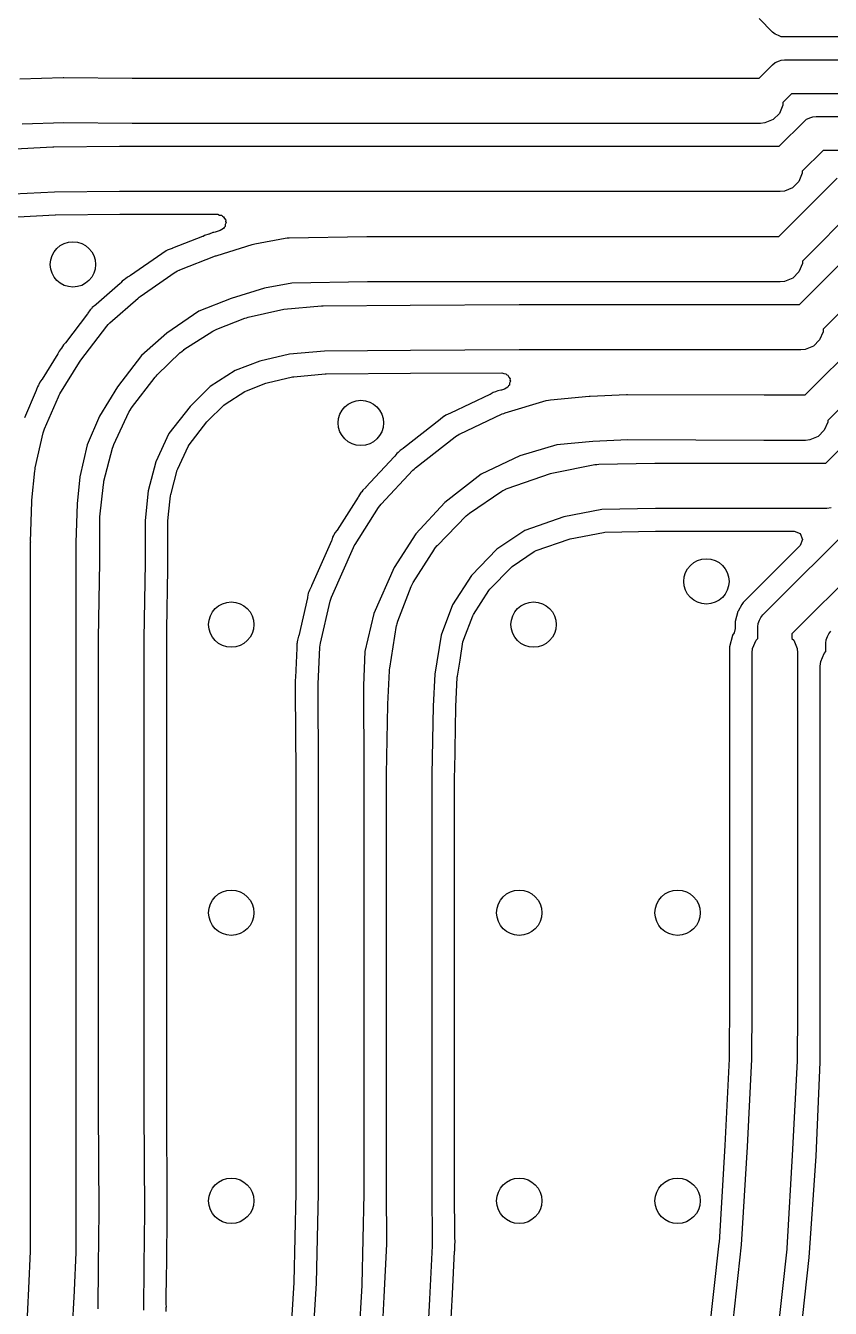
# Model space of a CAD drawing. Extents: x 2.36 to 5.14, y -5.39 to -2.61.
# Drawn here: x 3.1036 to 3.3831, y -4.4373 to -3.9921 of the extents above; entities that cross this region are included whole.
import ezdxf

# ---------------------------------------------------------------- set-up
doc = ezdxf.new("R2010")
doc.units = 0
doc.header["$MEASUREMENT"] = 0
doc.layers.add('BLACK', color=7, linetype='CONTINUOUS')

msp = doc.modelspace()

# ---------------------------------------------------------------- linework, layer by layer
at = {"layer": 'BLACK', "linetype": 'CONTINUOUS'}
for p, q in [((3.363, -3.99433), (3.35835, -3.98969)), ((3.36389, -3.99507), (3.363, -3.99433)), ((3.36509, -3.99556), (3.36389, -3.99507)), ((3.36602, -3.99595), (3.36509, -3.99556)), ((3.36717, -3.99606), (3.36602, -3.99595)), ((3.4748, -3.99606), (3.36717, -3.99606)), ((3.35833, -4.01031), (3.36298, -4.00567)), ((3.36298, -4.00567), (3.36388, -4.00493)), ((3.36388, -4.00493), (3.36538, -4.00431)), ((3.36538, -4.00431), (3.36601, -4.00405)), ((3.36601, -4.00405), (3.36716, -4.00394)), ((3.36716, -4.00394), (3.4748, -4.00394)), ((3.10159, -4.01053), (3.11659, -4.01013)), ((3.11659, -4.01013), (3.11673, -4.01014)), ((3.11673, -4.01014), (3.11686, -4.01013)), ((3.11686, -4.01013), (3.14063, -4.01031)), ((3.14063, -4.01031), (3.35, -4.01031)), ((3.35, -4.01031), (3.35833, -4.01031)), ((3.36653, -4.01973), (3.36536, -4.02256)), ((3.3696, -4.01575), (3.36653, -4.01882)), ((3.36653, -4.01882), (3.36653, -4.01973)), ((3.4748, -4.01575), (3.3696, -4.01575)), ((3.36536, -4.02256), (3.36319, -4.02474)), ((3.37481, -4.02462), (3.37627, -4.02402)), ((3.37627, -4.02402), (3.37694, -4.02374)), ((3.37694, -4.02374), (3.3781, -4.02362)), ((3.3781, -4.02362), (3.4748, -4.02362)), ((3.11687, -4.02587), (3.10242, -4.02626)), ((3.14054, -4.02606), (3.11687, -4.02587)), ((3.14057, -4.02606), (3.14054, -4.02606)), ((3.1406, -4.02606), (3.14057, -4.02606)), ((3.35, -4.02606), (3.1406, -4.02606)), ((3.35881, -4.02606), (3.35, -4.02606)), ((3.36035, -4.02591), (3.35881, -4.02606)), ((3.36319, -4.02474), (3.36035, -4.02591)), ((3.36533, -4.03394), (3.37392, -4.02535)), ((3.37392, -4.02535), (3.37481, -4.02462)), ((3.09779, -4.03494), (3.11299, -4.03414)), ((3.11299, -4.03414), (3.11316, -4.03414)), ((3.11316, -4.03414), (3.11333, -4.03413)), ((3.11333, -4.03413), (3.13613, -4.03394)), ((3.13613, -4.03394), (3.13617, -4.03394)), ((3.13617, -4.03394), (3.1362, -4.03394)), ((3.1362, -4.03394), (3.35, -4.03394)), ((3.35, -4.03394), (3.36533, -4.03394)), ((3.38054, -4.03543), (3.37331, -4.04266)), ((3.4748, -4.03543), (3.38054, -4.03543)), ((3.36513, -4.06532), (3.38541, -4.04504)), ((3.37214, -4.04619), (3.36996, -4.04836)), ((3.37331, -4.04335), (3.37214, -4.04619)), ((3.37331, -4.04266), (3.37331, -4.04335)), ((3.11364, -4.04987), (3.09937, -4.05062)), ((3.13623, -4.04969), (3.11364, -4.04987)), ((3.35, -4.04969), (3.13623, -4.04969)), ((3.36559, -4.04969), (3.35, -4.04969)), ((3.36713, -4.04953), (3.36559, -4.04969)), ((3.36996, -4.04836), (3.36713, -4.04953)), ((3.39203, -4.05512), (3.37333, -4.07382)), ((3.10083, -4.05845), (3.11382, -4.05777)), ((3.11382, -4.05777), (3.11394, -4.05776)), ((3.11394, -4.05776), (3.13625, -4.05758)), ((3.13625, -4.05758), (3.13627, -4.05758)), ((3.13627, -4.05758), (3.17029, -4.05758)), ((3.17029, -4.05758), (3.17094, -4.05785)), ((3.17094, -4.05785), (3.17164, -4.05791)), ((3.17164, -4.05791), (3.17193, -4.05826)), ((3.17193, -4.05826), (3.17235, -4.05843)), ((3.17235, -4.05843), (3.17262, -4.05908)), ((3.17262, -4.05908), (3.17307, -4.05963)), ((3.17307, -4.05963), (3.17303, -4.06008)), ((3.16729, -4.06447), (3.1672, -4.0645)), ((3.16864, -4.06395), (3.16729, -4.06447)), ((3.16729, -4.06447), (3.16729, -4.06447)), ((3.1689, -4.06392), (3.16864, -4.06395)), ((3.16864, -4.06395), (3.16864, -4.06395)), ((3.16945, -4.0638), (3.1689, -4.06392)), ((3.17115, -4.06327), (3.16945, -4.0638)), ((3.17235, -4.06255), (3.17115, -4.06327)), ((3.17252, -4.06214), (3.17235, -4.06255)), ((3.17287, -4.06185), (3.17252, -4.06214)), ((3.17293, -4.06114), (3.17287, -4.06185)), ((3.1732, -4.06049), (3.17293, -4.06114)), ((3.17303, -4.06008), (3.1732, -4.06049)), ((3.16501, -4.06535), (3.15455, -4.0694)), ((3.16527, -4.06525), (3.16501, -4.06535)), ((3.16501, -4.06535), (3.16501, -4.06535)), ((3.16501, -4.06535), (3.16501, -4.06535)), ((3.16573, -4.06496), (3.16527, -4.06525)), ((3.1672, -4.0645), (3.16573, -4.06496)), ((3.17006, -4.07188), (3.18226, -4.06808)), ((3.18226, -4.06808), (3.1827, -4.06799)), ((3.1827, -4.06799), (3.18314, -4.06786)), ((3.18314, -4.06786), (3.19374, -4.06586)), ((3.19374, -4.06586), (3.19441, -4.0658)), ((3.19441, -4.0658), (3.19508, -4.06573)), ((3.19508, -4.06573), (3.22208, -4.06533)), ((3.22208, -4.06533), (3.22214, -4.06533)), ((3.22214, -4.06533), (3.2222, -4.06533)), ((3.2222, -4.06533), (3.275, -4.06532)), ((3.275, -4.06532), (3.275, -4.06532)), ((3.275, -4.06532), (3.275, -4.06532)), ((3.275, -4.06532), (3.36513, -4.06532)), ((3.37231, -4.08894), (3.39653, -4.06472)), ((3.15084, -4.07136), (3.13997, -4.07885)), ((3.15088, -4.07134), (3.15084, -4.07136)), ((3.15084, -4.07136), (3.15084, -4.07136)), ((3.15237, -4.07024), (3.15088, -4.07134)), ((3.15258, -4.07016), (3.15237, -4.07024)), ((3.15277, -4.07004), (3.15258, -4.07016)), ((3.15448, -4.06943), (3.15277, -4.07004)), ((3.15277, -4.07004), (3.15277, -4.07004)), ((3.15455, -4.0694), (3.15448, -4.06943)), ((3.15716, -4.07686), (3.16956, -4.07206)), ((3.16956, -4.07206), (3.16981, -4.07199)), ((3.16981, -4.07199), (3.17006, -4.07188)), ((3.14333, -4.08611), (3.15553, -4.07771)), ((3.15553, -4.07771), (3.15571, -4.07762)), ((3.15571, -4.07762), (3.15578, -4.07755)), ((3.15578, -4.07755), (3.15634, -4.07727)), ((3.15634, -4.07727), (3.15689, -4.07697)), ((3.15689, -4.07697), (3.15698, -4.07695)), ((3.15698, -4.07695), (3.15716, -4.07686)), ((3.37216, -4.07756), (3.36999, -4.07974)), ((3.37333, -4.07473), (3.37216, -4.07756)), ((3.37333, -4.07382), (3.37333, -4.07473)), ((3.40315, -4.0748), (3.38051, -4.09744)), ((3.13638, -4.08164), (3.12804, -4.08896)), ((3.13668, -4.08134), (3.13638, -4.08164)), ((3.13715, -4.08079), (3.13668, -4.08134)), ((3.13795, -4.08023), (3.13715, -4.08079)), ((3.13715, -4.08079), (3.13715, -4.08079)), ((3.13822, -4.08003), (3.13795, -4.08023)), ((3.13896, -4.07938), (3.13822, -4.08003)), ((3.13961, -4.07906), (3.13896, -4.07938)), ((3.13997, -4.07885), (3.13961, -4.07906)), ((3.19599, -4.08146), (3.18651, -4.08325)), ((3.22226, -4.08107), (3.19599, -4.08146)), ((3.275, -4.08106), (3.22226, -4.08107)), ((3.36561, -4.08106), (3.275, -4.08106)), ((3.36715, -4.08091), (3.36561, -4.08106)), ((3.36999, -4.07974), (3.36715, -4.08091)), ((3.13281, -4.09528), (3.14261, -4.08668)), ((3.14261, -4.08668), (3.14298, -4.08641)), ((3.14298, -4.08641), (3.14333, -4.08611)), ((3.18651, -4.08325), (3.17499, -4.08684)), ((3.37433, -4.12031), (3.41024, -4.08441)), ((3.12604, -4.09072), (3.12521, -4.09196)), ((3.1262, -4.09058), (3.12604, -4.09072)), ((3.12604, -4.09072), (3.12604, -4.09072)), ((3.12642, -4.09039), (3.1262, -4.09058)), ((3.12672, -4.08999), (3.12642, -4.09039)), ((3.12797, -4.08902), (3.12672, -4.08999)), ((3.12804, -4.08896), (3.12797, -4.08902)), ((3.12804, -4.08896), (3.12804, -4.08896)), ((3.17499, -4.08684), (3.1637, -4.09121)), ((3.18085, -4.09332), (3.19225, -4.09072)), ((3.19225, -4.09072), (3.19277, -4.09066)), ((3.19277, -4.09066), (3.19328, -4.09056)), ((3.19328, -4.09056), (3.20628, -4.08936)), ((3.20628, -4.08936), (3.20661, -4.08936)), ((3.20661, -4.08936), (3.20695, -4.08933)), ((3.20695, -4.08933), (3.23715, -4.08913)), ((3.23715, -4.08913), (3.23715, -4.08913)), ((3.23715, -4.08913), (3.23716, -4.08913)), ((3.23716, -4.08913), (3.27496, -4.08894)), ((3.27496, -4.08894), (3.27498, -4.08894)), ((3.27498, -4.08894), (3.275, -4.08894)), ((3.275, -4.08894), (3.35, -4.08894)), ((3.35, -4.08894), (3.37231, -4.08894)), ((3.12511, -4.09211), (3.11739, -4.10222)), ((3.12521, -4.09196), (3.12511, -4.09211)), ((3.13227, -4.09586), (3.13279, -4.0953)), ((3.13279, -4.0953), (3.1328, -4.09529)), ((3.1328, -4.09529), (3.13281, -4.09528)), ((3.1637, -4.09121), (3.15265, -4.09882)), ((3.16995, -4.09746), (3.17975, -4.09366)), ((3.17975, -4.09366), (3.18031, -4.0935)), ((3.18031, -4.0935), (3.18085, -4.09332)), ((3.41686, -4.09449), (3.38213, -4.12922)), ((3.12274, -4.10822), (3.13174, -4.09642)), ((3.13174, -4.09642), (3.13175, -4.09641)), ((3.13175, -4.09641), (3.13227, -4.09586)), ((3.13175, -4.09641), (3.13175, -4.09641)), ((3.15265, -4.09882), (3.14378, -4.1066)), ((3.15856, -4.10457), (3.16856, -4.09817)), ((3.16856, -4.09817), (3.16857, -4.09816)), ((3.16857, -4.09816), (3.16858, -4.09816)), ((3.16858, -4.09816), (3.16925, -4.09781)), ((3.16925, -4.09781), (3.16993, -4.09747)), ((3.16993, -4.09747), (3.16994, -4.09747)), ((3.16994, -4.09747), (3.16995, -4.09746)), ((3.38051, -4.09835), (3.37934, -4.10119)), ((3.38051, -4.09744), (3.38051, -4.09835)), ((3.11591, -4.10417), (3.1152, -4.10509)), ((3.11599, -4.10405), (3.11591, -4.10417)), ((3.11591, -4.10417), (3.11591, -4.10417)), ((3.11668, -4.10294), (3.11599, -4.10405)), ((3.11725, -4.10241), (3.11668, -4.10294)), ((3.11739, -4.10222), (3.11725, -4.10241)), ((3.11739, -4.10222), (3.11739, -4.10222)), ((3.37433, -4.10453), (3.37279, -4.10469)), ((3.37716, -4.10336), (3.37433, -4.10453)), ((3.37934, -4.10119), (3.37716, -4.10336)), ((3.38151, -4.14394), (3.42136, -4.10409)), ((3.11478, -4.10601), (3.10934, -4.11481)), ((3.115, -4.10559), (3.11478, -4.10601)), ((3.1152, -4.10509), (3.115, -4.10559)), ((3.1152, -4.10509), (3.1152, -4.10509)), ((3.1155, -4.11986), (3.1223, -4.10886)), ((3.1223, -4.10886), (3.12254, -4.10855)), ((3.12254, -4.10855), (3.12274, -4.10822)), ((3.14378, -4.1066), (3.13549, -4.11747)), ((3.1493, -4.11336), (3.1573, -4.10556)), ((3.1573, -4.10556), (3.15733, -4.10554)), ((3.15733, -4.10554), (3.15734, -4.10552)), ((3.15734, -4.10552), (3.15793, -4.10506)), ((3.15793, -4.10506), (3.15851, -4.1046)), ((3.15851, -4.1046), (3.15853, -4.10459)), ((3.15853, -4.10459), (3.15856, -4.10457)), ((3.18491, -4.10855), (3.17638, -4.11186)), ((3.19524, -4.10619), (3.18491, -4.10855)), ((3.20739, -4.10507), (3.19524, -4.10619)), ((3.23724, -4.10487), (3.20739, -4.10507)), ((3.27502, -4.10469), (3.23724, -4.10487)), ((3.35, -4.10469), (3.27502, -4.10469)), ((3.37279, -4.10469), (3.35, -4.10469)), ((3.14895, -4.11378), (3.1493, -4.11336)), ((3.17638, -4.11186), (3.16772, -4.1174)), ((3.19668, -4.11399), (3.20765, -4.11297)), ((3.20765, -4.11297), (3.2079, -4.11296)), ((3.2079, -4.11296), (3.23728, -4.11277)), ((3.23728, -4.11277), (3.26899, -4.11261)), ((3.23728, -4.11277), (3.23728, -4.11277)), ((3.23728, -4.11277), (3.23728, -4.11277)), ((3.26899, -4.11261), (3.26967, -4.11289)), ((3.26967, -4.11289), (3.2704, -4.11296)), ((3.2704, -4.11296), (3.27066, -4.11329)), ((3.27066, -4.11329), (3.27106, -4.11345)), ((3.1077, -4.11747), (3.1074, -4.11845)), ((3.10806, -4.11689), (3.1077, -4.11747)), ((3.1077, -4.11747), (3.1077, -4.11747)), ((3.10817, -4.11671), (3.10806, -4.11689)), ((3.10806, -4.11689), (3.10806, -4.11689)), ((3.10852, -4.11588), (3.10817, -4.11671)), ((3.10926, -4.11495), (3.10852, -4.11588)), ((3.10934, -4.11481), (3.10926, -4.11495)), ((3.10934, -4.11481), (3.10934, -4.11481)), ((3.13549, -4.11747), (3.12921, -4.12764)), ((3.14037, -4.12478), (3.14857, -4.11418)), ((3.14857, -4.11418), (3.14895, -4.11378)), ((3.16772, -4.1174), (3.16069, -4.12425)), ((3.18024, -4.11883), (3.18703, -4.11619)), ((3.18703, -4.11619), (3.18743, -4.11607)), ((3.18743, -4.11607), (3.1963, -4.11405)), ((3.1963, -4.11405), (3.19668, -4.11399)), ((3.27108, -4.11757), (3.26983, -4.11832)), ((3.27106, -4.11345), (3.27134, -4.11413)), ((3.27124, -4.11718), (3.27108, -4.11757)), ((3.27157, -4.11691), (3.27124, -4.11718)), ((3.27134, -4.11413), (3.2718, -4.1147)), ((3.27164, -4.11619), (3.27157, -4.11691)), ((3.27192, -4.11551), (3.27164, -4.11619)), ((3.2718, -4.1147), (3.27176, -4.11512)), ((3.27176, -4.11512), (3.27192, -4.11551)), ((3.10729, -4.11876), (3.10321, -4.12828)), ((3.1074, -4.11845), (3.10729, -4.11876)), ((3.11016, -4.1321), (3.11496, -4.1209)), ((3.11496, -4.1209), (3.11524, -4.12039)), ((3.11524, -4.12039), (3.1155, -4.11986)), ((3.17291, -4.12345), (3.17973, -4.11909)), ((3.17973, -4.11909), (3.18024, -4.11883)), ((3.26475, -4.12018), (3.25119, -4.12659)), ((3.26489, -4.12011), (3.26475, -4.12018)), ((3.26475, -4.12018), (3.26475, -4.12018)), ((3.26594, -4.11947), (3.26489, -4.12011)), ((3.26676, -4.11923), (3.26594, -4.11947)), ((3.26696, -4.11913), (3.26676, -4.11923)), ((3.26753, -4.11886), (3.26696, -4.11913)), ((3.26696, -4.11913), (3.26696, -4.11913)), ((3.26859, -4.11867), (3.26753, -4.11886)), ((3.26753, -4.11886), (3.26753, -4.11886)), ((3.26889, -4.11859), (3.26859, -4.11867)), ((3.26983, -4.11832), (3.26889, -4.11859)), ((3.27017, -4.12645), (3.28437, -4.12225)), ((3.28437, -4.12225), (3.28438, -4.12225)), ((3.28438, -4.12225), (3.28514, -4.1221)), ((3.28438, -4.12225), (3.28438, -4.12225)), ((3.28514, -4.1221), (3.28588, -4.12196)), ((3.28588, -4.12196), (3.28589, -4.12196)), ((3.28589, -4.12196), (3.2859, -4.12196)), ((3.2859, -4.12196), (3.2993, -4.12076)), ((3.2993, -4.12076), (3.29946, -4.12076)), ((3.29946, -4.12076), (3.29963, -4.12073)), ((3.29963, -4.12073), (3.31223, -4.12013)), ((3.31223, -4.12013), (3.31243, -4.12015)), ((3.31243, -4.12015), (3.31263, -4.12013)), ((3.31263, -4.12013), (3.36001, -4.12031)), ((3.36001, -4.12031), (3.37433, -4.12031)), ((3.13426, -4.13748), (3.13946, -4.12628)), ((3.13946, -4.12628), (3.13953, -4.12616)), ((3.13953, -4.12616), (3.13955, -4.12609)), ((3.13955, -4.12609), (3.1399, -4.12553)), ((3.1399, -4.12553), (3.14024, -4.12495)), ((3.14024, -4.12495), (3.14029, -4.12491)), ((3.14029, -4.12491), (3.14037, -4.12478)), ((3.16069, -4.12425), (3.15337, -4.13372)), ((3.16674, -4.12938), (3.17244, -4.12382)), ((3.17244, -4.12382), (3.17291, -4.12345)), ((3.25109, -4.12664), (3.24952, -4.1273)), ((3.25119, -4.12659), (3.25109, -4.12664)), ((3.26903, -4.12688), (3.2696, -4.12668)), ((3.2696, -4.12668), (3.27017, -4.12645)), ((3.35961, -4.19664), (3.43247, -4.12378)), ((3.12921, -4.12764), (3.12492, -4.13765)), ((3.16036, -4.13759), (3.16647, -4.12968)), ((3.16647, -4.12968), (3.16674, -4.12938)), ((3.24759, -4.12881), (3.23486, -4.13878)), ((3.24768, -4.12874), (3.24759, -4.12881)), ((3.24898, -4.12763), (3.24768, -4.12874)), ((3.24902, -4.12761), (3.24898, -4.12763)), ((3.24948, -4.12733), (3.24902, -4.12761)), ((3.24952, -4.1273), (3.24948, -4.12733)), ((3.25423, -4.13388), (3.26903, -4.12688)), ((3.38213, -4.12973), (3.38096, -4.13256)), ((3.38213, -4.12922), (3.38213, -4.12973)), ((3.10693, -4.14564), (3.10973, -4.13344)), ((3.10973, -4.13344), (3.10995, -4.13277)), ((3.10995, -4.13277), (3.11016, -4.1321)), ((3.15337, -4.13372), (3.14884, -4.14348)), ((3.23895, -4.1456), (3.25275, -4.1348)), ((3.25275, -4.1348), (3.25287, -4.13472)), ((3.25287, -4.13472), (3.25291, -4.13468)), ((3.25291, -4.13468), (3.25348, -4.13433)), ((3.25348, -4.13433), (3.25405, -4.13397)), ((3.25405, -4.13397), (3.25411, -4.13395)), ((3.25411, -4.13395), (3.25423, -4.13388)), ((3.43909, -4.13386), (3.36969, -4.20326)), ((3.37879, -4.13474), (3.37595, -4.13591)), ((3.38096, -4.13256), (3.37879, -4.13474)), ((3.12492, -4.13765), (3.12239, -4.14867)), ((3.13079, -4.1502), (3.13379, -4.1388)), ((3.13379, -4.1388), (3.13403, -4.13814)), ((3.13403, -4.13814), (3.13426, -4.13748)), ((3.1564, -4.14593), (3.16002, -4.13814)), ((3.16002, -4.13814), (3.16036, -4.13759)), ((3.23311, -4.14014), (3.23293, -4.14029)), ((3.23368, -4.13953), (3.23311, -4.14014)), ((3.23474, -4.13887), (3.23368, -4.13953)), ((3.23486, -4.13878), (3.23474, -4.13887)), ((3.23486, -4.13878), (3.23486, -4.13878)), ((3.28808, -4.13757), (3.27522, -4.14138)), ((3.30054, -4.13646), (3.28808, -4.13757)), ((3.31277, -4.13587), (3.30054, -4.13646)), ((3.35997, -4.13606), (3.31277, -4.13587)), ((3.35998, -4.13606), (3.35997, -4.13606)), ((3.36, -4.13606), (3.35998, -4.13606)), ((3.37441, -4.13606), (3.36, -4.13606)), ((3.37595, -4.13591), (3.37441, -4.13606)), ((3.14884, -4.14348), (3.14617, -4.15363)), ((3.23159, -4.14177), (3.22178, -4.15229)), ((3.23179, -4.14153), (3.23159, -4.14177)), ((3.23245, -4.14066), (3.23179, -4.14153)), ((3.23293, -4.14029), (3.23245, -4.14066)), ((3.23245, -4.14066), (3.23245, -4.14066)), ((3.23293, -4.14029), (3.23293, -4.14029)), ((3.27522, -4.14138), (3.26176, -4.14774)), ((3.2869, -4.14727), (3.3013, -4.14447)), ((3.3013, -4.14447), (3.30197, -4.14441)), ((3.30197, -4.14441), (3.30264, -4.14433)), ((3.30264, -4.14433), (3.32204, -4.14393)), ((3.32204, -4.14393), (3.32212, -4.14393)), ((3.32212, -4.14393), (3.3222, -4.14393)), ((3.3222, -4.14393), (3.3458, -4.14394)), ((3.3458, -4.14394), (3.38151, -4.14394)), ((3.10576, -4.15683), (3.10676, -4.14663)), ((3.10676, -4.14663), (3.10686, -4.14614)), ((3.10686, -4.14614), (3.10693, -4.14564)), ((3.12239, -4.14867), (3.12146, -4.1581)), ((3.15409, -4.15453), (3.15623, -4.14642)), ((3.15623, -4.14642), (3.1564, -4.14593)), ((3.22704, -4.15823), (3.23804, -4.14643)), ((3.23804, -4.14643), (3.2385, -4.14602)), ((3.2385, -4.14602), (3.23895, -4.1456)), ((3.26176, -4.14774), (3.24914, -4.15762)), ((3.27082, -4.15276), (3.28582, -4.14756)), ((3.28582, -4.14756), (3.28636, -4.14743)), ((3.28636, -4.14743), (3.2869, -4.14727)), ((3.12937, -4.16256), (3.13057, -4.15136)), ((3.13057, -4.15136), (3.13069, -4.15078)), ((3.13069, -4.15078), (3.13079, -4.1502)), ((3.22064, -4.15335), (3.22029, -4.15389)), ((3.2217, -4.15238), (3.22064, -4.15335)), ((3.22178, -4.15229), (3.2217, -4.15238)), ((3.26898, -4.15368), (3.26931, -4.15351)), ((3.26931, -4.15351), (3.26942, -4.15341)), ((3.26942, -4.15341), (3.26988, -4.15319)), ((3.26988, -4.15319), (3.27033, -4.15295)), ((3.27033, -4.15295), (3.27048, -4.15292)), ((3.27048, -4.15292), (3.27082, -4.15276)), ((3.10533, -4.17117), (3.10573, -4.15737)), ((3.10573, -4.15737), (3.10576, -4.1571)), ((3.10576, -4.1571), (3.10576, -4.15683)), ((3.14617, -4.15363), (3.14507, -4.16382)), ((3.15325, -4.16162), (3.15393, -4.15528)), ((3.15393, -4.15528), (3.15401, -4.15485)), ((3.15401, -4.15485), (3.15409, -4.15453)), ((3.21911, -4.15573), (3.21178, -4.16718)), ((3.21923, -4.15553), (3.21911, -4.15573)), ((3.21985, -4.15437), (3.21923, -4.15553)), ((3.22011, -4.15409), (3.21985, -4.15437)), ((3.22029, -4.15389), (3.22011, -4.15409)), ((3.22011, -4.15409), (3.22011, -4.15409)), ((3.24914, -4.15762), (3.23905, -4.16845)), ((3.25778, -4.16128), (3.26898, -4.15368)), ((3.12146, -4.1581), (3.12107, -4.17152)), ((3.15298, -4.16409), (3.15325, -4.16162)), ((3.21797, -4.17215), (3.22617, -4.15935)), ((3.22617, -4.15935), (3.22661, -4.15879)), ((3.22661, -4.15879), (3.22704, -4.15823)), ((3.24658, -4.17249), (3.25658, -4.16229)), ((3.25658, -4.16229), (3.25659, -4.16228)), ((3.25659, -4.16227), (3.25718, -4.16178)), ((3.25659, -4.16228), (3.25659, -4.16227)), ((3.25718, -4.16178), (3.25776, -4.1613)), ((3.25776, -4.1613), (3.25777, -4.16129)), ((3.25777, -4.16129), (3.25778, -4.16128)), ((3.30364, -4.16006), (3.29045, -4.16262)), ((3.32228, -4.15967), (3.30364, -4.16006)), ((3.3458, -4.15969), (3.32228, -4.15967)), ((3.3458, -4.15969), (3.3458, -4.15968)), ((3.3458, -4.15968), (3.3458, -4.15969)), ((3.38179, -4.15969), (3.3458, -4.15969)), ((3.38333, -4.15953), (3.38179, -4.15969)), ((3.12933, -4.1634), (3.12937, -4.16298)), ((3.12933, -4.17834), (3.12933, -4.1634)), ((3.12937, -4.16298), (3.12937, -4.16256)), ((3.14507, -4.16382), (3.14507, -4.1784)), ((3.15297, -4.1644), (3.15298, -4.16409)), ((3.15297, -4.17614), (3.15297, -4.1644)), ((3.29045, -4.16262), (3.27696, -4.1673)), ((3.10534, -4.17128), (3.10533, -4.17117)), ((3.10533, -4.1714), (3.10534, -4.17128)), ((3.20977, -4.17095), (3.20286, -4.18659)), ((3.20988, -4.17066), (3.20977, -4.17095)), ((3.2102, -4.16964), (3.20988, -4.17066)), ((3.21055, -4.16911), (3.2102, -4.16964)), ((3.2102, -4.16964), (3.2102, -4.16964)), ((3.21067, -4.16892), (3.21055, -4.16911)), ((3.21055, -4.16911), (3.21055, -4.16911)), ((3.21102, -4.16813), (3.21067, -4.16892)), ((3.21178, -4.16718), (3.21102, -4.16813)), ((3.23905, -4.16845), (3.23156, -4.18014)), ((3.27696, -4.1673), (3.26727, -4.17387)), ((3.28089, -4.17429), (3.29231, -4.17033)), ((3.29231, -4.17033), (3.29271, -4.17022)), ((3.29271, -4.17022), (3.30423, -4.16798)), ((3.30423, -4.16798), (3.30473, -4.16793)), ((3.30473, -4.16793), (3.32233, -4.16757)), ((3.32233, -4.16757), (3.32239, -4.16757)), ((3.32239, -4.16757), (3.34372, -4.16758)), ((3.34372, -4.16758), (3.34372, -4.16758)), ((3.34372, -4.16758), (3.34577, -4.16758)), ((3.34577, -4.16758), (3.34787, -4.16758)), ((3.34787, -4.16758), (3.34787, -4.16758)), ((3.34787, -4.16758), (3.34805, -4.16758)), ((3.34805, -4.16758), (3.34807, -4.16758)), ((3.34807, -4.16758), (3.37047, -4.16758)), ((3.37047, -4.16758), (3.37253, -4.16843)), ((3.37253, -4.16843), (3.37339, -4.17049)), ((3.37339, -4.17049), (3.37253, -4.17255)), ((3.10531, -4.1966), (3.10533, -4.1714)), ((3.12107, -4.17152), (3.12106, -4.1966)), ((3.2098, -4.19042), (3.2174, -4.17322)), ((3.2174, -4.17322), (3.2177, -4.17269)), ((3.2177, -4.17269), (3.21797, -4.17215)), ((3.23816, -4.18537), (3.24556, -4.17377)), ((3.24556, -4.17377), (3.2456, -4.17372)), ((3.2456, -4.17372), (3.24561, -4.17369)), ((3.24561, -4.17369), (3.24607, -4.17312)), ((3.24607, -4.17312), (3.24652, -4.17255)), ((3.24652, -4.17255), (3.24654, -4.17253)), ((3.24654, -4.17253), (3.24658, -4.17249)), ((3.26727, -4.17387), (3.2584, -4.18293)), ((3.2726, -4.1798), (3.28021, -4.17463)), ((3.28021, -4.17463), (3.28089, -4.17429)), ((3.37253, -4.17255), (3.35275, -4.19234)), ((3.12894, -4.20468), (3.12933, -4.17834)), ((3.14507, -4.17852), (3.14469, -4.20486)), ((3.14507, -4.1784), (3.14507, -4.17846)), ((3.14507, -4.17846), (3.14507, -4.17852)), ((3.15299, -4.17648), (3.15297, -4.17614)), ((3.15297, -4.17852), (3.153, -4.17656)), ((3.15297, -4.18048), (3.15297, -4.17852)), ((3.153, -4.17656), (3.15299, -4.17648)), ((3.153, -4.17656), (3.153, -4.17656)), ((3.153, -4.17656), (3.153, -4.17656)), ((3.23156, -4.18014), (3.2245, -4.19611)), ((3.26482, -4.18765), (3.27215, -4.18017)), ((3.27215, -4.18017), (3.2726, -4.1798)), ((3.15263, -4.20168), (3.15294, -4.18059)), ((3.15294, -4.18059), (3.15297, -4.18048)), ((3.2584, -4.18293), (3.25187, -4.19316)), ((3.20174, -4.18913), (3.20153, -4.19049)), ((3.20187, -4.18883), (3.20174, -4.18913)), ((3.20174, -4.18913), (3.20174, -4.18913)), ((3.20198, -4.18858), (3.20187, -4.18883)), ((3.20187, -4.18883), (3.20187, -4.18883)), ((3.20211, -4.188), (3.20198, -4.18858)), ((3.20281, -4.18669), (3.20211, -4.188)), ((3.20286, -4.18659), (3.20281, -4.18669)), ((3.23285, -4.19878), (3.23745, -4.18678)), ((3.23745, -4.18678), (3.23746, -4.18676)), ((3.23746, -4.18674), (3.2378, -4.18607)), ((3.23746, -4.18676), (3.23746, -4.18674)), ((3.2378, -4.18607), (3.23814, -4.1854)), ((3.23814, -4.1854), (3.23815, -4.18539)), ((3.23815, -4.18539), (3.23816, -4.18537)), ((3.25911, -4.19649), (3.26445, -4.18812)), ((3.26445, -4.18812), (3.26482, -4.18765)), ((3.20149, -4.1907), (3.19841, -4.2039)), ((3.20153, -4.19049), (3.20149, -4.1907)), ((3.20593, -4.20641), (3.20933, -4.19181)), ((3.20933, -4.19181), (3.20957, -4.19112)), ((3.20957, -4.19112), (3.2098, -4.19042)), ((3.25187, -4.19316), (3.24784, -4.20366)), ((3.35232, -4.19307), (3.35099, -4.19538)), ((3.35275, -4.19234), (3.35232, -4.19307)), ((3.10531, -4.3886), (3.10531, -4.1966)), ((3.10531, -4.1966), (3.10532, -4.1966)), ((3.10532, -4.1966), (3.10531, -4.1966)), ((3.12106, -4.1966), (3.12106, -4.3886)), ((3.2245, -4.19611), (3.22143, -4.20929)), ((3.25574, -4.2051), (3.25885, -4.19701)), ((3.25885, -4.19701), (3.25911, -4.19649)), ((3.35093, -4.19548), (3.35, -4.19897)), ((3.35099, -4.19538), (3.35093, -4.19548)), ((3.35849, -4.19848), (3.35888, -4.19753)), ((3.35888, -4.19753), (3.35961, -4.19664)), ((3.15258, -4.2049), (3.15263, -4.20168)), ((3.23003, -4.21514), (3.23243, -4.20034)), ((3.23243, -4.20034), (3.23244, -4.20029)), ((3.23244, -4.20027), (3.23263, -4.19956)), ((3.23244, -4.20029), (3.23244, -4.20027)), ((3.23263, -4.19956), (3.23282, -4.19885)), ((3.23282, -4.19885), (3.23284, -4.19883)), ((3.23284, -4.19883), (3.23285, -4.19878)), ((3.34999, -4.2014), (3.3496, -4.20285)), ((3.35, -4.19897), (3.34999, -4.19899)), ((3.34999, -4.19899), (3.34999, -4.2014)), ((3.35788, -4.20081), (3.358, -4.19966)), ((3.35788, -4.20479), (3.35788, -4.20081)), ((3.358, -4.19966), (3.35849, -4.19848)), ((3.3825, -4.20321), (3.38324, -4.20231)), ((3.12894, -4.20474), (3.12894, -4.20468)), ((3.12894, -4.2048), (3.12894, -4.20474)), ((3.12894, -4.3682), (3.12894, -4.2048)), ((3.14469, -4.20486), (3.14469, -4.36818)), ((3.15258, -4.20494), (3.15258, -4.2049)), ((3.15258, -4.36815), (3.15258, -4.20494)), ((3.19786, -4.20628), (3.19777, -4.20665)), ((3.19777, -4.20665), (3.19777, -4.20665)), ((3.19777, -4.20665), (3.19782, -4.20797)), ((3.19792, -4.20602), (3.19786, -4.20628)), ((3.19795, -4.20539), (3.19792, -4.20602)), ((3.19839, -4.20401), (3.19795, -4.20539)), ((3.19841, -4.2039), (3.19839, -4.20401)), ((3.19841, -4.2039), (3.19841, -4.2039)), ((3.20584, -4.20712), (3.20593, -4.20641)), ((3.24784, -4.20366), (3.24564, -4.21724)), ((3.25444, -4.21229), (3.25546, -4.20602)), ((3.25546, -4.20602), (3.25561, -4.20545)), ((3.25561, -4.20545), (3.25574, -4.2051)), ((3.3491, -4.20373), (3.34802, -4.20774)), ((3.3496, -4.20285), (3.3491, -4.20372)), ((3.3491, -4.20372), (3.3491, -4.20373)), ((3.35607, -4.20827), (3.35724, -4.20544)), ((3.35724, -4.20544), (3.35788, -4.20479)), ((3.36969, -4.20326), (3.36969, -4.20479)), ((3.36969, -4.20479), (3.37034, -4.20544)), ((3.37034, -4.20544), (3.37151, -4.20827)), ((3.38151, -4.20649), (3.38162, -4.20533)), ((3.38151, -4.20937), (3.38151, -4.20649)), ((3.38162, -4.20533), (3.38211, -4.20414)), ((3.38211, -4.20414), (3.3825, -4.20321)), ((3.19781, -4.20821), (3.19734, -4.21831)), ((3.19782, -4.20797), (3.19781, -4.20821)), ((3.20513, -4.22063), (3.20573, -4.20783)), ((3.20573, -4.20783), (3.20584, -4.20712)), ((3.22143, -4.20929), (3.22088, -4.22116)), ((3.34802, -4.20774), (3.34802, -4.33958)), ((3.35591, -4.20981), (3.35607, -4.20827)), ((3.35591, -4.29444), (3.35591, -4.20981)), ((3.37151, -4.20827), (3.37166, -4.20981)), ((3.37166, -4.20981), (3.37166, -4.29444)), ((3.37969, -4.21285), (3.38086, -4.21001)), ((3.38086, -4.21001), (3.38151, -4.20937)), ((3.22994, -4.21599), (3.23, -4.21557)), ((3.23, -4.21557), (3.23003, -4.21514)), ((3.25353, -4.21792), (3.25444, -4.21229)), ((3.37954, -4.21439), (3.37969, -4.21285)), ((3.37954, -4.29444), (3.37954, -4.21439)), ((3.19733, -4.21861), (3.19722, -4.21902)), ((3.19722, -4.21902), (3.19723, -4.22068)), ((3.19734, -4.21831), (3.19733, -4.21861)), ((3.22934, -4.22759), (3.22994, -4.21599)), ((3.24564, -4.21724), (3.24507, -4.22827)), ((3.25296, -4.22849), (3.25349, -4.21823)), ((3.25349, -4.21823), (3.25353, -4.21792)), ((3.19723, -4.22076), (3.19715, -4.22234)), ((3.19715, -4.22234), (3.19715, -4.22234)), ((3.19715, -4.22234), (3.19718, -4.22245)), ((3.19718, -4.22245), (3.19724, -4.22305)), ((3.19723, -4.22068), (3.19723, -4.22076)), ((3.19724, -4.22305), (3.19742, -4.25144)), ((3.20515, -4.22084), (3.20513, -4.22063)), ((3.20513, -4.22105), (3.20515, -4.22084)), ((3.20531, -4.25142), (3.20513, -4.22105)), ((3.22088, -4.22116), (3.22106, -4.25135)), ((3.22894, -4.25187), (3.22933, -4.22787)), ((3.22933, -4.22787), (3.22934, -4.22773)), ((3.22934, -4.22773), (3.22934, -4.22759)), ((3.24507, -4.22827), (3.24469, -4.25206)), ((3.2526, -4.25075), (3.25296, -4.22859)), ((3.25296, -4.22859), (3.25296, -4.22849)), ((3.19742, -4.25144), (3.19742, -4.25146)), ((3.20531, -4.39731), (3.20531, -4.25142)), ((3.22106, -4.25135), (3.22106, -4.25138)), ((3.22106, -4.25138), (3.22106, -4.2514)), ((3.22106, -4.2514), (3.22106, -4.3974)), ((3.25258, -4.2521), (3.2526, -4.25075)), ((3.19742, -4.25146), (3.19742, -4.3972)), ((3.22894, -4.25194), (3.22894, -4.25187)), ((3.22894, -4.252), (3.22894, -4.25194)), ((3.22894, -4.3957), (3.22894, -4.252)), ((3.24469, -4.25206), (3.24469, -4.39568)), ((3.25258, -4.25215), (3.25258, -4.2521)), ((3.25258, -4.39567), (3.25258, -4.25215)), ((3.35591, -4.34139), (3.35591, -4.29444)), ((3.37166, -4.29444), (3.37166, -4.34231)), ((3.37954, -4.35192), (3.37954, -4.29444)), ((3.34802, -4.33958), (3.34792, -4.34033)), ((3.34792, -4.34033), (3.34792, -4.34033)), ((3.34792, -4.34033), (3.34792, -4.35052)), ((3.35581, -4.34241), (3.35591, -4.34139)), ((3.35581, -4.3508), (3.35581, -4.34241)), ((3.37166, -4.34231), (3.37156, -4.34332)), ((3.37156, -4.34332), (3.37156, -4.351)), ((3.34792, -4.35067), (3.34636, -4.38082)), ((3.34792, -4.35052), (3.34792, -4.35067)), ((3.35424, -4.38127), (3.35581, -4.3508)), ((3.37155, -4.35141), (3.36996, -4.38211)), ((3.37156, -4.351), (3.37154, -4.3512)), ((3.37154, -4.3512), (3.37155, -4.35141)), ((3.37814, -4.38446), (3.37954, -4.35192)), ((3.12894, -4.36822), (3.12894, -4.3682)), ((3.12894, -4.36824), (3.12894, -4.36822)), ((3.12913, -4.40358), (3.12894, -4.36824)), ((3.14469, -4.36818), (3.14487, -4.40356)), ((3.15258, -4.36816), (3.15258, -4.36815)), ((3.15276, -4.40126), (3.15258, -4.36816)), ((3.34636, -4.38084), (3.34439, -4.4145)), ((3.34636, -4.38082), (3.34636, -4.38084)), ((3.35225, -4.41524), (3.35424, -4.38127)), ((3.36996, -4.38216), (3.36796, -4.41636)), ((3.36996, -4.38211), (3.36996, -4.38213)), ((3.36996, -4.38213), (3.36996, -4.38216)), ((3.37575, -4.4197), (3.37814, -4.38446)), ((3.10533, -4.41742), (3.10531, -4.3886)), ((3.10531, -4.3886), (3.10532, -4.3886)), ((3.10532, -4.3886), (3.10531, -4.3886)), ((3.12106, -4.3886), (3.12107, -4.4176)), ((3.19742, -4.39726), (3.19674, -4.42818)), ((3.19742, -4.3972), (3.19742, -4.39726)), ((3.20463, -4.42857), (3.20531, -4.39731)), ((3.22106, -4.39757), (3.22037, -4.42907)), ((3.22106, -4.3974), (3.22105, -4.39749)), ((3.22105, -4.39749), (3.22106, -4.39757)), ((3.22894, -4.39572), (3.22894, -4.3957)), ((3.22894, -4.39574), (3.22894, -4.39572)), ((3.22903, -4.41503), (3.22894, -4.39574)), ((3.24469, -4.39568), (3.24477, -4.41516)), ((3.25266, -4.41317), (3.25258, -4.39567)), ((3.15278, -4.40159), (3.15276, -4.40126)), ((3.15277, -4.40364), (3.15279, -4.40169)), ((3.15279, -4.40169), (3.15278, -4.40159)), ((3.15279, -4.40169), (3.15279, -4.40169)), ((3.12893, -4.4225), (3.12913, -4.40358)), ((3.14487, -4.40368), (3.14467, -4.42268)), ((3.14487, -4.40356), (3.14487, -4.40362)), ((3.14487, -4.40362), (3.14487, -4.40368)), ((3.15259, -4.4205), (3.15275, -4.40571)), ((3.15275, -4.40571), (3.15278, -4.40559)), ((3.15278, -4.40559), (3.15277, -4.40364)), ((3.22814, -4.4333), (3.22903, -4.41503)), ((3.24476, -4.41558), (3.24386, -4.43408)), ((3.24477, -4.41516), (3.24475, -4.41537)), ((3.24475, -4.41537), (3.24476, -4.41558)), ((3.25272, -4.41378), (3.25266, -4.41317)), ((3.25267, -4.41555), (3.25275, -4.41389)), ((3.25268, -4.4172), (3.25267, -4.41555)), ((3.25275, -4.41389), (3.25272, -4.41378)), ((3.34437, -4.41465), (3.34037, -4.4509)), ((3.34439, -4.4145), (3.34437, -4.41465)), ((3.34819, -4.45198), (3.35225, -4.41524)), ((3.10474, -4.43041), (3.10533, -4.41742)), ((3.12107, -4.41796), (3.12047, -4.43116)), ((3.12107, -4.4176), (3.12106, -4.41778)), ((3.12106, -4.41778), (3.12107, -4.41796)), ((3.1526, -4.42059), (3.15259, -4.4205)), ((3.15259, -4.42073), (3.1526, -4.42059)), ((3.25186, -4.43221), (3.25257, -4.41761)), ((3.25257, -4.41761), (3.25268, -4.4172)), ((3.36793, -4.41676), (3.36383, -4.45386)), ((3.36796, -4.41636), (3.36793, -4.41656)), ((3.36793, -4.41656), (3.36793, -4.41676)), ((3.371, -4.463), (3.37575, -4.4197)), ((3.12873, -4.43751), (3.12893, -4.4225)), ((3.14467, -4.4227), (3.14447, -4.4379)), ((3.14467, -4.42268), (3.14467, -4.42269)), ((3.14467, -4.42269), (3.14467, -4.4227)), ((3.1524, -4.43543), (3.15254, -4.42486)), ((3.15254, -4.42484), (3.15257, -4.42278)), ((3.15254, -4.42486), (3.15254, -4.42484)), ((3.15257, -4.42278), (3.15259, -4.42073)), ((3.15259, -4.42073), (3.15259, -4.42073)), ((3.19674, -4.4283), (3.19492, -4.45778)), ((3.19674, -4.42818), (3.19674, -4.4283)), ((3.20277, -4.45881), (3.20463, -4.42857)), ((3.22036, -4.42938), (3.21846, -4.46018)), ((3.22037, -4.42907), (3.22035, -4.42923)), ((3.22035, -4.42923), (3.22036, -4.42938)), ((3.10396, -4.44476), (3.10474, -4.43041)), ((3.12046, -4.43122), (3.11966, -4.44602)), ((3.12047, -4.43116), (3.12046, -4.43119)), ((3.12046, -4.43119), (3.12046, -4.43122)), ((3.22714, -4.45154), (3.22814, -4.4333)), ((3.25175, -4.43451), (3.25186, -4.43248)), ((3.25186, -4.4324), (3.25186, -4.43221)), ((3.25186, -4.43248), (3.25186, -4.4324)), ((3.25186, -4.43248), (3.25186, -4.43248)), ((3.15236, -4.43837), (3.15244, -4.437)), ((3.15239, -4.43599), (3.1524, -4.43543)), ((3.15245, -4.43661), (3.15239, -4.43599)), ((3.15244, -4.437), (3.15246, -4.43667)), ((3.15246, -4.43667), (3.15245, -4.43661)), ((3.15246, -4.43667), (3.15246, -4.43667)), ((3.15246, -4.43667), (3.15246, -4.43667)), ((3.24386, -4.43413), (3.24286, -4.45253)), ((3.24386, -4.43408), (3.24386, -4.4341)), ((3.24386, -4.4341), (3.24386, -4.43413)), ((3.25086, -4.45083), (3.25163, -4.43658)), ((3.25163, -4.43658), (3.25165, -4.43654)), ((3.25165, -4.43654), (3.25175, -4.43451))]:
    msp.add_line(p, q, dxfattribs=at)
at = {"layer": 'BLACK'}
for centre in [(3.12, -4.075), (3.22, -4.13), (3.34, -4.185), (3.175, -4.2), (3.28, -4.2), (3.175, -4.3), (3.275, -4.3), (3.33, -4.3), (3.175, -4.4), (3.275, -4.4), (3.33, -4.4)]:
    msp.add_circle(centre, 0.00787, dxfattribs=at)

doc.saveas('drawing.dxf')
